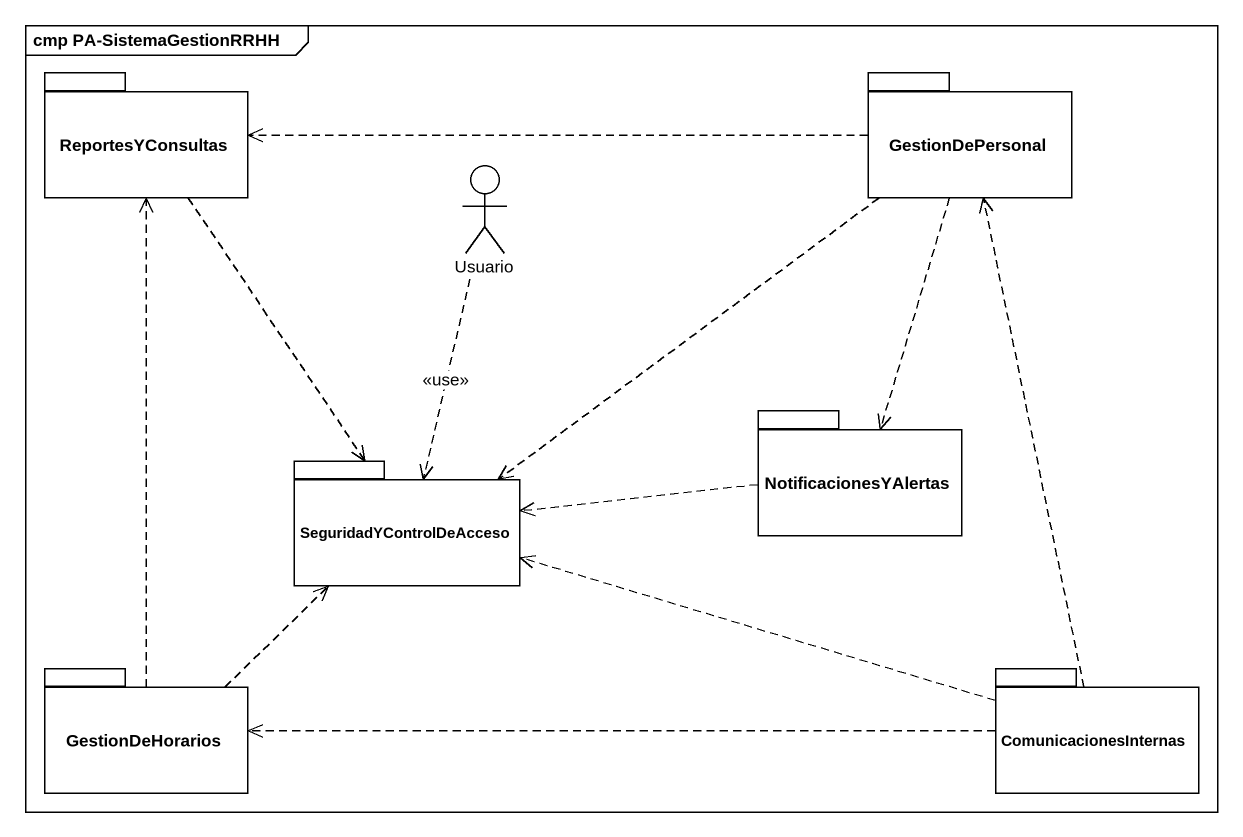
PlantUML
@startuml
mainframe cmp PA-SistemaGestionRRHH
package ReportesYConsultas {
}
package GestionDePersonal {
}
actor Usuario
package SeguridadYControlDeAcceso {
}
package NotificacionesYAlertas {
}
package GestionDeHorarios {
}
package ComunicacionesInternas {
}
ReportesYConsultas ..> SeguridadYControlDeAcceso
GestionDePersonal .left.> ReportesYConsultas
GestionDePersonal ..> SeguridadYControlDeAcceso
GestionDePersonal ..> NotificacionesYAlertas
Usuario ..> SeguridadYControlDeAcceso : <<use>>
NotificacionesYAlertas .left.> SeguridadYControlDeAcceso
GestionDeHorarios .up.> ReportesYConsultas
GestionDeHorarios .up.> SeguridadYControlDeAcceso
ComunicacionesInternas .up.> GestionDePersonal
ComunicacionesInternas .left.> SeguridadYControlDeAcceso
ComunicacionesInternas .left.> GestionDeHorarios
@enduml
